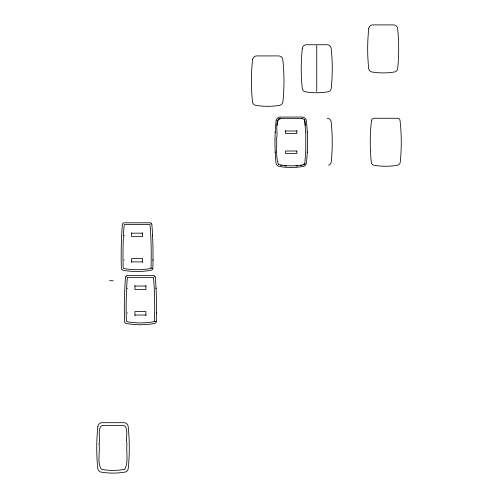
<?xml version="1.0" encoding="UTF-8"?>
<svg xmlns="http://www.w3.org/2000/svg" width="498" height="498" viewBox="0 0 498 498"><rect width="100%" height="100%" fill="white"/><g stroke="black" fill="none" stroke-linecap="round" stroke-linejoin="round"><path stroke-width="0.75" d="M153.011 260.267L153.017 259.576M156.49 313.385L156.497 312.688M151.019 268.129L151.124 264.531A417.143 417.143 0 0 0 150.346 228.321L149.942 224.598L124.22 224.604L123.871 228.321A417.143 417.143 0 0 0 123.093 264.531L123.211 268.248L124.575 268.659A76.269 76.269 0 0 0 149.643 268.659L151.019 268.129L152.818 268.41A2.117 2.117 0 0 1 151.299 270.19L149.948 270.445A78.111 78.111 0 0 1 124.27 270.445L122.919 270.19A2.117 2.117 0 0 1 121.394 268.41L121.275 264.575A418.986 418.986 0 0 1 122.06 228.202L122.352 224.337A1.917 1.917 0 0 1 123.996 222.799L150.222 222.799A1.917 1.917 0 0 1 151.865 224.337L152.158 228.202A418.986 418.986 0 0 1 152.936 264.575L152.83 268.223M154.48 321.328L154.585 317.693A421.358 421.358 0 0 0 153.801 281.121L153.39 277.361L127.413 277.361L127.052 281.121A421.358 421.358 0 0 0 126.268 317.693L126.392 321.447L127.768 321.864A77.041 77.041 0 0 0 153.085 321.864L154.48 321.328L156.297 321.615A2.135 2.135 0 0 1 154.76 323.407L153.396 323.669A78.902 78.902 0 0 1 127.457 323.669L126.094 323.407A2.135 2.135 0 0 1 124.556 321.615L124.438 317.736A423.219 423.219 0 0 1 125.228 280.997L125.521 277.093A1.936 1.936 0 0 1 127.183 275.543L153.67 275.543A1.936 1.936 0 0 1 155.332 277.093L155.625 280.997A423.219 423.219 0 0 1 156.416 317.736L156.31 321.422M275.201 132.53L275.232 131.995M307.247 152.537L307.272 152.002M278.531 164.452L283.922 165.51L291.237 165.896L298.557 165.51L303.568 164.701L304.869 162.977L305.766 150.62L305.766 133.912L304.857 121.406L304.353 119.788L303.413 118.947L302.099 118.636L280.374 118.636C274.024 120.392 278.401 133.327 276.577 138.089C277.181 146.667 275.431 156.453 278.531 164.452M277.23 125.571L277.66 121.058M278.127 119.788L277.834 120.354M303.568 164.701L303.948 164.452M279.054 118.954L280.38 118.642M285.609 131.011L296.864 131.011M131.659 233.182L142.553 233.182M131.659 261.904L142.553 261.904M109.585 280.71L113.183 280.71M134.927 286.033L145.926 286.033M134.927 315.041L145.926 315.041M304.645 120.354L304.353 119.788M304.813 121.058L305.243 125.571M307.247 131.995L307.272 132.53M275.201 152.002L275.232 152.537M156.023 288.006L156.055 288.703M152.55 235.137L152.581 235.834M316.74 45.449L316.74 91.52M296.864 130.513L296.864 133.514L285.609 133.514L285.609 130.513M145.926 285.404L145.926 289.531L134.927 289.531L134.927 285.404M145.926 315.664L145.926 311.536L134.927 311.536L134.927 315.664M142.553 232.759L142.553 236.65L131.659 236.65L131.659 232.759M142.553 262.328L142.553 258.437L131.659 258.437L131.659 262.328M127.426 288.18L127.426 288.529M127.426 312.862L127.426 313.211M124.232 235.311L124.232 235.66M124.232 259.751L124.232 260.093M328.587 165.23A4.003 4.003 0 0 0 331.207 162.286A192.801 192.801 0 0 0 331.207 122.247L331.151 121.805A4.003 4.003 0 0 0 327.18 118.263M151 223.857A1.326 1.326 0 0 1 151.174 224.137M154.461 276.608A1.338 1.338 0 0 1 154.635 276.894M126.212 276.894A1.338 1.338 0 0 1 126.392 276.608M301.906 165.429A67.722 67.722 0 0 1 300.724 165.604M297.773 165.959A67.722 67.722 0 0 1 295.993 166.108M286.481 166.108A67.722 67.722 0 0 1 284.7 165.959M281.75 165.604A67.722 67.722 0 0 1 280.573 165.429M278.139 119.277A4.003 4.003 0 0 1 280.804 118.263M301.676 118.263A4.003 4.003 0 0 1 302.635 118.375M304.334 119.277A4.003 4.003 0 0 1 304.975 119.999M305.187 163.556A4.003 4.003 0 0 1 303.705 164.956M99.052 443.911C100.31 450.914 96.811 464.03 101.598 469.409C109.236 470.685 117.173 470.834 124.761 469.259C128.733 462.119 126.013 451.972 126.978 443.911C125.241 439.385 129.405 427.054 123.361 425.385L102.669 425.385C96.618 427.054 100.789 439.385 99.052 443.911M97.882 426.406L97.832 426.873A202.437 202.437 0 0 0 97.832 468.917A4.202 4.202 0 0 0 100.584 472.004A71.108 71.108 0 0 0 125.446 472.004A4.202 4.202 0 0 0 128.198 468.917A202.437 202.437 0 0 0 128.198 426.873L128.148 426.406A4.202 4.202 0 0 0 123.971 422.69L102.059 422.69A4.202 4.202 0 0 0 97.882 426.406M252.554 59.642L252.505 60.109A202.437 202.437 0 0 0 252.505 102.152A4.202 4.202 0 0 0 255.256 105.24A71.108 71.108 0 0 0 280.119 105.24A4.202 4.202 0 0 0 282.87 102.152A202.437 202.437 0 0 0 282.87 60.109L282.82 59.642A4.202 4.202 0 0 0 278.643 55.919L256.731 55.919A4.202 4.202 0 0 0 252.554 59.642M276.104 120.784L276.054 121.244A202.437 202.437 0 0 0 276.054 163.288A4.202 4.202 0 0 0 278.805 166.376A71.108 71.108 0 0 0 303.668 166.376A4.202 4.202 0 0 0 306.419 163.288A202.437 202.437 0 0 0 306.419 121.244L306.37 120.784A4.202 4.202 0 0 0 302.193 117.061L280.281 117.061A4.202 4.202 0 0 0 276.104 120.784M302.33 48.287L302.28 48.729A192.801 192.801 0 0 0 302.28 88.769A4.003 4.003 0 0 0 304.901 91.713A67.722 67.722 0 0 0 328.587 91.713A4.003 4.003 0 0 0 331.207 88.769A192.801 192.801 0 0 0 331.207 48.729L331.151 48.287A4.003 4.003 0 0 0 327.18 44.739L306.307 44.739A4.003 4.003 0 0 0 302.33 48.287M368.769 28.442L368.719 28.884A192.801 192.801 0 0 0 368.719 68.929A4.003 4.003 0 0 0 371.34 71.868A67.722 67.722 0 0 0 395.02 71.868A4.003 4.003 0 0 0 397.641 68.929A192.801 192.801 0 0 0 397.641 28.884L397.591 28.442A4.003 4.003 0 0 0 393.619 24.9L372.747 24.9A4.003 4.003 0 0 0 368.769 28.442M371.489 120.603L371.296 122.247A192.801 192.801 0 0 0 371.296 162.286A3.362 3.362 0 0 0 374.116 165.261L376.27 165.604A67.722 67.722 0 0 0 397.603 165.23A3.374 3.374 0 0 0 400.224 162.286A192.801 192.801 0 0 0 400.224 122.247L400.012 120.41A2.428 2.428 0 0 0 397.603 118.263L374.116 118.263A2.646 2.646 0 0 0 371.489 120.603M296.864 151.019L285.609 151.019L285.609 153.521L296.864 153.521L296.864 151.019"/></g></svg>
